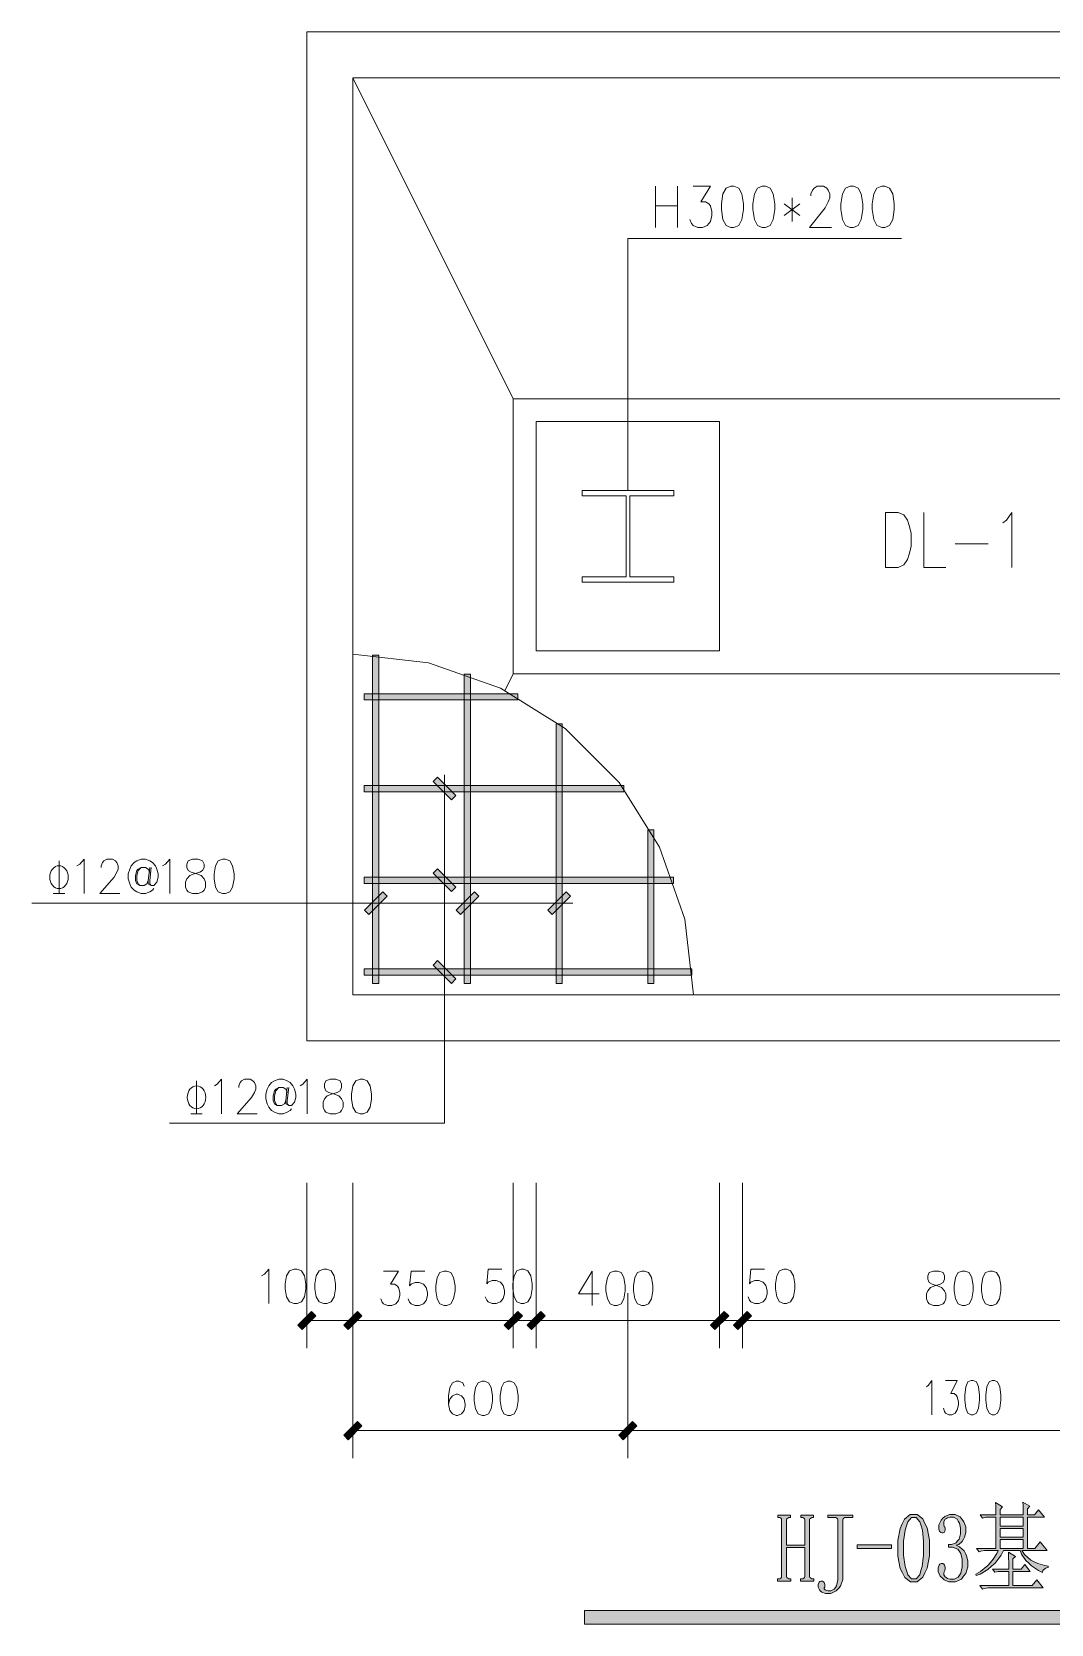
# Model space of a CAD drawing. Header units: millimetres. Extents: x 0 to 586, y 0 to 414.
# Drawn here: x 377.5 to 450.6, y 167.3 to 281.4 of the extents above; entities that cross this region are included whole.
import ezdxf

# ---------------------------------------------------------------- set-up
doc = ezdxf.new("R2010")
doc.units = ezdxf.units.MM

msp = doc.modelspace()

# ---------------------------------------------------------------- hatches: boundary and pattern name
h = msp.add_hatch(color=0)
h.dxf.hatch_style = 2
h.paths.add_polyline_path([(402.395972, 213.236528), (401.951472, 213.236528), (401.951472, 236.773861), (402.395972, 236.773861)])
h = msp.add_hatch(color=0)
h.dxf.hatch_style = 2
h.paths.add_polyline_path([(408.968222, 213.236528), (408.523722, 213.236528), (408.523722, 235.405083), (408.968222, 235.405083)])
h = msp.add_hatch(color=0)
h.dxf.hatch_style = 2
h.paths.add_polyline_path([(401.35175, 233.553), (401.35175, 233.9975), (412.351361, 233.9975), (412.351361, 233.553)])
h = msp.add_hatch(color=0)
h.dxf.hatch_style = 2
h.paths.add_polyline_path([(415.540472, 213.236528), (415.095972, 213.236528), (415.095972, 231.8385), (415.540472, 231.8385)])
h = msp.add_hatch(color=0)
h.dxf.hatch_style = 2
h.paths.add_polyline_path([(401.35175, 226.98075), (401.35175, 227.42525), (419.953722, 227.42525), (419.953722, 226.98075)])
h = msp.add_hatch(color=0)
h.dxf.hatch_style = 2
h.paths.add_polyline_path([(406.287111, 227.703944), (406.601083, 228.017917), (407.916944, 226.702056), (407.602972, 226.388083)])
h = msp.add_hatch(color=0)
h.dxf.hatch_style = 2
h.paths.add_polyline_path([(422.112722, 213.236528), (421.668222, 213.236528), (421.668222, 224.236139), (422.112722, 224.236139)])
h = msp.add_hatch(color=0)
h.dxf.hatch_style = 2
h.paths.add_polyline_path([(406.287111, 221.131694), (406.601083, 221.445667), (407.916944, 220.129806), (407.602972, 219.815833)])
h = msp.add_hatch(color=0)
h.dxf.hatch_style = 2
h.paths.add_polyline_path([(401.35175, 220.4085), (401.35175, 220.853), (423.520306, 220.853), (423.520306, 220.4085)])
h = msp.add_hatch(color=0)
h.dxf.hatch_style = 2
h.paths.add_polyline_path([(401.672778, 218.171889), (401.358806, 218.485861), (402.674667, 219.801722), (402.985111, 219.48775)])
h = msp.add_hatch(color=0)
h.dxf.hatch_style = 2
h.paths.add_polyline_path([(408.245028, 218.171889), (407.931056, 218.485861), (409.246917, 219.801722), (409.560889, 219.48775)])
h = msp.add_hatch(color=0)
h.dxf.hatch_style = 2
h.paths.add_polyline_path([(414.817278, 218.171889), (414.503306, 218.485861), (415.819167, 219.801722), (416.133139, 219.48775)])
h = msp.add_hatch(color=0)
h.dxf.hatch_style = 2
h.paths.add_polyline_path([(406.287111, 214.559444), (406.601083, 214.873417), (407.916944, 213.557556), (407.602972, 213.243583)])
h = msp.add_hatch(color=0)
h.dxf.hatch_style = 2
h.paths.add_polyline_path([(401.35175, 213.83625), (401.35175, 214.28075), (424.818528, 214.28075), (424.818528, 213.83625)])
h = msp.add_hatch(color=0)
h.dxf.hatch_style = 2
h.paths.add_polyline_path([(396.90675, 188.432722), (396.592778, 188.746694), (397.580556, 189.730944), (397.891, 189.416972)])
h = msp.add_hatch(color=0)
h.dxf.hatch_style = 2
h.paths.add_polyline_path([(400.194639, 188.432722), (399.880667, 188.746694), (400.864917, 189.730944), (401.178889, 189.416972)])
h = msp.add_hatch(color=0)
h.dxf.hatch_style = 2
h.paths.add_polyline_path([(400.194639, 188.432722), (399.880667, 188.746694), (400.864917, 189.730944), (401.178889, 189.416972)])
h = msp.add_hatch(color=0)
h.dxf.hatch_style = 2
h.paths.add_polyline_path([(411.695194, 188.432722), (411.381222, 188.746694), (412.369, 189.730944), (412.682972, 189.416972)])
h = msp.add_hatch(color=0)
h.dxf.hatch_style = 2
h.paths.add_polyline_path([(411.695194, 188.432722), (411.381222, 188.746694), (412.369, 189.730944), (412.682972, 189.416972)])
h = msp.add_hatch(color=0)
h.dxf.hatch_style = 2
h.paths.add_polyline_path([(413.339139, 188.432722), (413.025167, 188.746694), (414.009417, 189.730944), (414.323389, 189.416972)])
h = msp.add_hatch(color=0)
h.dxf.hatch_style = 2
h.paths.add_polyline_path([(413.339139, 188.432722), (413.025167, 188.746694), (414.009417, 189.730944), (414.323389, 189.416972)])
h = msp.add_hatch(color=0)
h.dxf.hatch_style = 2
h.paths.add_polyline_path([(426.483639, 188.432722), (426.169667, 188.746694), (427.157444, 189.730944), (427.471417, 189.416972)])
h = msp.add_hatch(color=0)
h.dxf.hatch_style = 2
h.paths.add_polyline_path([(426.483639, 188.432722), (426.169667, 188.746694), (427.157444, 189.730944), (427.471417, 189.416972)])
h = msp.add_hatch(color=0)
h.dxf.hatch_style = 2
h.paths.add_polyline_path([(428.127583, 188.432722), (427.813611, 188.746694), (428.801389, 189.730944), (429.111833, 189.416972)])
h = msp.add_hatch(color=0)
h.dxf.hatch_style = 2
h.paths.add_polyline_path([(428.127583, 188.432722), (427.813611, 188.746694), (428.801389, 189.730944), (429.111833, 189.416972)])
h = msp.add_hatch(color=0)
h.dxf.hatch_style = 2
h.paths.add_polyline_path([(400.194639, 180.544611), (399.880667, 180.858583), (400.864917, 181.842833), (401.178889, 181.528861)])
h = msp.add_hatch(color=0)
h.dxf.hatch_style = 2
h.paths.add_polyline_path([(419.911389, 180.544611), (419.597417, 180.858583), (420.585194, 181.842833), (420.899167, 181.528861)])
h = msp.add_hatch(color=0)
h.dxf.hatch_style = 2
h.paths.add_polyline_path([(419.911389, 180.544611), (419.597417, 180.858583), (420.585194, 181.842833), (420.899167, 181.528861)])
h = msp.add_hatch(color=0)
h.paths.add_polyline_path([(448.581639, 175.150639), (448.581639, 175.397583), (448.571056, 175.852667), (448.556944, 176.057278), (449.064944, 175.782111), (448.888556, 175.591611), (448.888556, 175.150639), (449.396556, 175.150639), (449.682306, 175.506944), (450.102111, 174.984833), (448.888556, 174.984833), (448.888556, 172.758806), (449.417722, 172.758806), (449.791667, 173.228), (450.299667, 172.593), (448.493444, 172.593), (448.680417, 172.317833), (449.121389, 171.919194), (449.375389, 171.795722), (449.625861, 171.67225), (450.123278, 171.520556), (450.366694, 171.492333), (450.366694, 171.382972), (450.190306, 171.340639), (449.989222, 171.160722), (449.968056, 171.023139), (449.682306, 171.160722), (449.184889, 171.499389), (448.97675, 171.696944), (448.768611, 171.898028), (448.458167, 172.346056), (448.359389, 172.593), (447.170528, 172.593), (447.004722, 172.261389), (446.574333, 171.704), (446.313278, 171.478222), (446.048694, 171.248917), (445.494833, 170.913778), (445.209083, 170.804417), (445.187917, 170.913778), (445.519528, 171.107806), (446.041639, 171.527611), (446.235667, 171.753389), (446.426167, 171.979167), (446.697806, 172.398972), (446.775417, 172.593), (445.9605, 172.593), (445.815861, 172.593), (445.551278, 172.550667), (445.431333, 172.511861), (445.233778, 172.758806), (446.620194, 172.758806), (446.620194, 174.984833), (445.914639, 174.984833), (445.671222, 174.928389), (445.494833, 175.150639), (446.620194, 175.150639), (446.620194, 175.369361), (446.609611, 175.810333), (446.599028, 176.032583), (447.1035, 175.729194), (446.927111, 175.535167), (446.927111, 175.150639)])
h.paths.add_polyline_path([(446.927111, 174.984833), (446.927111, 174.349833), (448.581639, 174.349833), (448.581639, 174.984833)])
h.paths.add_polyline_path([(446.927111, 174.184028), (446.927111, 173.552556), (448.581639, 173.552556), (448.581639, 174.184028)])
h.paths.add_polyline_path([(446.927111, 173.38675), (446.927111, 172.758806), (448.581639, 172.758806), (448.581639, 173.38675)])
h = msp.add_hatch(color=0)
h.dxf.hatch_style = 2
h.paths.add_polyline_path([(433.271083, 170.800889), (433.271083, 170.747972), (433.299306, 170.663306), (433.327528, 170.638611), (433.352222, 170.610389), (433.426306, 170.582167), (433.468639, 170.582167), (433.578, 170.582167), (433.578, 170.412833), (432.611389, 170.412833), (432.611389, 170.582167), (432.72075, 170.582167), (432.777194, 170.582167), (432.854806, 170.610389), (432.875972, 170.635083), (432.897139, 170.663306), (432.918306, 170.747972), (432.918306, 170.800889), (432.918306, 172.808194), (431.620083, 172.808194), (431.620083, 170.800889), (431.620083, 170.747972), (431.644778, 170.663306), (431.673, 170.635083), (431.701222, 170.610389), (431.771778, 170.582167), (431.817639, 170.582167), (431.927, 170.582167), (431.927, 170.412833), (430.960389, 170.412833), (430.960389, 170.582167), (431.06975, 170.582167), (431.126194, 170.582167), (431.200278, 170.610389), (431.224972, 170.638611), (431.246139, 170.663306), (431.267306, 170.747972), (431.267306, 170.800889), (431.267306, 174.737889), (431.267306, 174.794333), (431.246139, 174.875472), (431.224972, 174.903694), (431.200278, 174.931917), (431.126194, 174.960139), (431.06975, 174.960139), (430.985083, 174.960139), (430.985083, 175.125944), (431.902306, 175.125944), (431.902306, 174.960139), (431.814111, 174.960139), (431.771778, 174.960139), (431.701222, 174.931917), (431.673, 174.903694), (431.644778, 174.875472), (431.620083, 174.794333), (431.620083, 174.737889), (431.620083, 172.977528), (432.918306, 172.977528), (432.918306, 174.737889), (432.918306, 174.794333), (432.897139, 174.875472), (432.875972, 174.903694), (432.854806, 174.931917), (432.777194, 174.960139), (432.724278, 174.960139), (432.636083, 174.960139), (432.636083, 175.125944), (433.553306, 175.125944), (433.553306, 174.960139), (433.468639, 174.960139), (433.422778, 174.960139), (433.352222, 174.931917), (433.324, 174.903694), (433.299306, 174.875472), (433.271083, 174.794333), (433.271083, 174.737889)])
h = msp.add_hatch(color=0)
h.dxf.hatch_style = 2
h.paths.add_polyline_path([(435.299556, 174.737889), (435.299556, 174.794333), (435.274861, 174.875472), (435.253694, 174.903694), (435.232528, 174.931917), (435.154917, 174.960139), (435.098472, 174.960139), (434.569306, 174.960139), (434.569306, 175.125944), (436.375528, 175.125944), (436.375528, 174.960139), (435.846361, 174.960139), (435.804028, 174.960139), (435.729944, 174.931917), (435.70525, 174.903694), (435.677028, 174.875472), (435.648806, 174.794333), (435.648806, 174.737889), (435.648806, 170.825583), (435.648806, 170.522194), (435.493583, 170.049472), (435.341889, 169.876611), (435.186667, 169.70375), (434.802139, 169.530889), (434.569306, 169.530889), (434.4035, 169.530889), (434.1495, 169.615556), (434.061306, 169.696694), (433.973111, 169.781361), (433.884917, 169.971861), (433.884917, 170.08475), (433.884917, 170.165889), (433.923722, 170.289361), (433.962528, 170.331694), (434.001333, 170.374028), (434.086, 170.412833), (434.128333, 170.412833), (434.184778, 170.412833), (434.272972, 170.366972), (434.304722, 170.317583), (434.336472, 170.268194), (434.37175, 170.151778), (434.37175, 170.081222), (434.37175, 170.056528), (434.364694, 170.007139), (434.361167, 169.985972), (434.354111, 169.964806), (434.325889, 169.918944), (434.304722, 169.890722), (434.325889, 169.848389), (434.392917, 169.784889), (434.438778, 169.763722), (434.481111, 169.746083), (434.590472, 169.724917), (434.6575, 169.724917), (434.802139, 169.724917), (435.031444, 169.841333), (435.123167, 169.95775), (435.211361, 170.074167), (435.299556, 170.508083), (435.299556, 170.825583)])
h = msp.add_hatch(color=0)
h.paths.add_polyline_path([(440.735861, 170.359917), (440.495972, 170.359917), (440.08675, 170.677417), (439.924472, 170.994917), (439.758667, 171.308889), (439.592861, 172.204944), (439.592861, 172.7835), (439.592861, 173.32325), (439.751611, 174.187556), (439.910361, 174.519167), (440.072639, 174.850778), (440.485389, 175.182389), (440.735861, 175.182389), (440.979278, 175.182389), (441.381444, 174.864889), (441.540194, 174.547389), (441.698944, 174.229889), (441.861222, 173.347944), (441.861222, 172.7835), (441.861222, 172.219056), (441.698944, 171.330056), (441.540194, 171.009028), (441.381444, 170.684472), (440.979278, 170.359917)])
h.paths.add_polyline_path([(440.735861, 174.960139), (440.584167, 174.960139), (440.323111, 174.663806), (440.220806, 174.367472), (440.114972, 174.071139), (440.009139, 173.280917), (440.009139, 172.7835), (440.009139, 172.261389), (440.114972, 171.45), (440.220806, 171.160722), (440.323111, 170.871444), (440.584167, 170.582167), (440.735861, 170.582167), (440.901667, 170.582167), (441.162722, 170.871444), (441.254444, 171.160722), (441.349694, 171.45), (441.441417, 172.261389), (441.441417, 172.7835), (441.441417, 173.280917), (441.353222, 174.071139), (441.265028, 174.367472), (441.176833, 174.663806), (440.91225, 174.960139)])
h = msp.add_hatch(color=0)
h.dxf.hatch_style = 2
h.paths.add_polyline_path([(444.616417, 171.682833), (444.616417, 171.421778), (444.461194, 170.959639), (444.3095, 170.758556), (444.154278, 170.561), (443.723889, 170.359917), (443.448722, 170.359917), (443.251167, 170.359917), (442.908972, 170.4975), (442.764333, 170.635083), (442.623222, 170.772667), (442.478583, 171.090167), (442.478583, 171.266556), (442.478583, 171.351222), (442.524444, 171.495861), (442.566778, 171.555833), (442.612639, 171.619333), (442.697306, 171.682833), (442.743167, 171.682833), (442.810194, 171.682833), (442.901917, 171.619333), (442.930139, 171.555833), (442.958361, 171.495861), (442.983056, 171.393556), (442.983056, 171.351222), (442.983056, 171.280667), (442.961889, 171.171306), (442.940722, 171.128972), (442.919556, 171.076056), (442.894861, 170.977278), (442.894861, 170.938472), (442.894861, 170.853806), (442.979528, 170.716222), (443.060667, 170.663306), (443.145333, 170.606861), (443.32525, 170.553944), (443.424028, 170.553944), (443.625111, 170.553944), (443.921444, 170.698583), (444.020222, 170.843222), (444.119, 170.987861), (444.217778, 171.432361), (444.217778, 171.73575), (444.217778, 171.986222), (444.115472, 172.384861), (444.009639, 172.536556), (443.903806, 172.68825), (443.51575, 172.839944), (443.23, 172.839944), (443.23, 173.030444), (443.448722, 173.030444), (443.773278, 173.160972), (443.879111, 173.295028), (443.984944, 173.425556), (444.08725, 173.788917), (444.08725, 174.025278), (444.08725, 174.215778), (444.006111, 174.554444), (443.924972, 174.699083), (443.840306, 174.843722), (443.582778, 174.988361), (443.406389, 174.988361), (443.328778, 174.988361), (443.162972, 174.938972), (443.074778, 174.893111), (442.986583, 174.843722), (442.898389, 174.684972), (442.898389, 174.575611), (442.898389, 174.46625), (442.923083, 174.328667), (442.94425, 174.300444), (442.965417, 174.272222), (442.986583, 174.205194), (442.986583, 174.162861), (442.986583, 174.092306), (442.965417, 173.982944), (442.94425, 173.944139), (442.923083, 173.901806), (442.845472, 173.859472), (442.789028, 173.859472), (442.746694, 173.859472), (442.662028, 173.901806), (442.623222, 173.944139), (442.584417, 173.982944), (442.545611, 174.134639), (442.545611, 174.244), (442.545611, 174.452139), (442.69025, 174.787278), (442.831361, 174.921333), (442.976, 175.051861), (443.307611, 175.182389), (443.494583, 175.182389), (443.713306, 175.182389), (444.066083, 175.009528), (444.200139, 174.836667), (444.330667, 174.663806), (444.464722, 174.300444), (444.464722, 174.106417), (444.464722, 173.898278), (444.380056, 173.549028), (444.298917, 173.404389), (444.21425, 173.25975), (443.956722, 173.044556), (443.780333, 172.977528), (444.020222, 172.868167), (444.351833, 172.578889), (444.440028, 172.398972), (444.528222, 172.219056), (444.616417, 171.86275)])
h = msp.add_hatch(color=0)
h.dxf.hatch_style = 2
h.paths.add_polyline_path([(436.685972, 172.755278), (436.685972, 173.002222), (439.130722, 173.002222), (439.130722, 172.755278)])
h = msp.add_hatch(color=0)
h.dxf.hatch_style = 2
h.paths.add_polyline_path([(447.544472, 171.270083), (447.544472, 171.612278), (447.533889, 172.219056), (447.523306, 172.480111), (448.031306, 172.176722), (447.830222, 172.014444), (447.830222, 171.270083), (448.426417, 171.270083), (448.691, 171.601694), (449.086111, 171.104278), (447.830222, 171.104278), (447.830222, 170.08475), (449.220167, 170.08475), (449.54825, 170.501028), (450.013917, 169.922472), (446.200389, 169.922472), (446.059278, 169.922472), (445.794694, 169.880139), (445.671222, 169.837806), (445.473667, 170.08475), (447.544472, 170.08475), (447.544472, 171.104278), (446.796583, 171.104278), (446.553167, 171.047833), (446.376778, 171.270083)])
h = msp.add_hatch(color=0)
h.dxf.hatch_style = 2
h.paths.add_polyline_path([(417.135028, 167.326028), (417.135028, 168.313806), (476.429917, 168.313806), (476.429917, 167.326028)])

# ---------------------------------------------------------------- linework, layer by layer
at = {"color": 0, "lineweight": 0}
for points in [[(397.241889, 209.126667), (492.548333, 209.126667), (492.548333, 281.428472), (397.241889, 281.428472)], [(400.529778, 212.414556), (489.260444, 212.414556), (489.260444, 278.140583), (400.529778, 278.140583)], [(427.623111, 270.375944), (427.284444, 270.234833), (427.058667, 269.8115), (426.945778, 269.105944), (426.945778, 268.686139), (427.058667, 267.980583), (427.284444, 267.55725), (427.623111, 267.416139), (427.848889, 267.416139), (428.187556, 267.55725), (428.413333, 267.980583), (428.526222, 268.686139), (428.526222, 269.105944), (428.413333, 269.8115), (428.187556, 270.234833), (427.848889, 270.375944)], [(429.877361, 270.375944), (429.538694, 270.234833), (429.312917, 269.8115), (429.200028, 269.105944), (429.200028, 268.686139), (429.312917, 267.980583), (429.538694, 267.55725), (429.877361, 267.416139), (430.103139, 267.416139), (430.441806, 267.55725), (430.664056, 267.980583), (430.776944, 268.686139), (430.776944, 269.105944), (430.664056, 269.8115), (430.441806, 270.234833), (430.103139, 270.375944)], [(436.185028, 270.375944), (435.849889, 270.234833), (435.624111, 269.8115), (435.511222, 269.105944), (435.511222, 268.686139), (435.624111, 267.980583), (435.849889, 267.55725), (436.185028, 267.416139), (436.410806, 267.416139), (436.749472, 267.55725), (436.97525, 267.980583), (437.088139, 268.686139), (437.088139, 269.105944), (436.97525, 269.8115), (436.749472, 270.234833), (436.410806, 270.375944)], [(438.439278, 270.375944), (438.100611, 270.234833), (437.878361, 269.8115), (437.765472, 269.105944), (437.765472, 268.686139), (437.878361, 267.980583), (438.100611, 267.55725), (438.439278, 267.416139), (438.665056, 267.416139), (439.003722, 267.55725), (439.2295, 267.980583), (439.342389, 268.686139), (439.342389, 269.105944), (439.2295, 269.8115), (439.003722, 270.234833), (438.665056, 270.375944)], [(412.030333, 235.419194), (477.759889, 235.419194), (477.759889, 255.135944), (412.030333, 255.135944)], [(413.674278, 237.063139), (426.818778, 237.063139), (426.818778, 253.495528), (413.674278, 253.495528)], [(423.534417, 241.991444), (423.534417, 242.386556), (420.380583, 242.386556), (420.380583, 248.168583), (423.534417, 248.168583), (423.534417, 248.563694), (416.962167, 248.563694), (416.962167, 248.168583), (420.116, 248.168583), (420.116, 242.386556), (416.962167, 242.386556), (416.962167, 241.991444)], [(438.703861, 243.053306), (438.703861, 246.997361), (439.624611, 246.997361), (440.016194, 246.810389), (440.280778, 246.436444), (440.411306, 246.058972), (440.541833, 245.494528), (440.541833, 244.556139), (440.411306, 243.995222), (440.280778, 243.61775), (440.016194, 243.243806), (439.624611, 243.053306)], [(402.395972, 213.236528), (401.951472, 213.236528), (401.951472, 236.773861), (402.395972, 236.773861)], [(408.968222, 213.236528), (408.523722, 213.236528), (408.523722, 235.405083), (408.968222, 235.405083)], [(401.35175, 233.553), (401.35175, 233.9975), (412.351361, 233.9975), (412.351361, 233.553)], [(415.540472, 213.236528), (415.095972, 213.236528), (415.095972, 231.8385), (415.540472, 231.8385)], [(401.35175, 226.98075), (401.35175, 227.42525), (419.953722, 227.42525), (419.953722, 226.98075)], [(406.287111, 227.703944), (406.601083, 228.017917), (407.916944, 226.702056), (407.602972, 226.388083)], [(422.112722, 213.236528), (421.668222, 213.236528), (421.668222, 224.236139), (422.112722, 224.236139)], [(389.046861, 222.140639), (388.739944, 222.024222), (388.637639, 221.791389), (388.637639, 221.555028), (388.739944, 221.322194), (388.944556, 221.20225), (389.353778, 221.085833), (389.660694, 220.969417), (389.865306, 220.733056), (389.967611, 220.500222), (389.967611, 220.147444), (389.865306, 219.911083), (389.763, 219.794667), (389.456083, 219.67825), (389.046861, 219.67825), (388.739944, 219.794667), (388.637639, 219.911083), (388.535333, 220.147444), (388.535333, 220.500222), (388.637639, 220.733056), (388.84225, 220.969417), (389.149167, 221.085833), (389.558389, 221.20225), (389.763, 221.322194), (389.865306, 221.555028), (389.865306, 221.791389), (389.763, 222.024222), (389.456083, 222.140639)], [(391.198806, 222.140639), (390.891889, 222.024222), (390.687278, 221.671444), (390.584972, 221.085833), (390.584972, 220.733056), (390.687278, 220.147444), (390.891889, 219.794667), (391.198806, 219.67825), (391.403417, 219.67825), (391.710333, 219.794667), (391.914944, 220.147444), (392.01725, 220.733056), (392.01725, 221.085833), (391.914944, 221.671444), (391.710333, 222.024222), (391.403417, 222.140639)], [(406.287111, 221.131694), (406.601083, 221.445667), (407.916944, 220.129806), (407.602972, 219.815833)], [(401.35175, 220.4085), (401.35175, 220.853), (423.520306, 220.853), (423.520306, 220.4085)], [(401.672778, 218.171889), (401.358806, 218.485861), (402.674667, 219.801722), (402.985111, 219.48775)], [(408.245028, 218.171889), (407.931056, 218.485861), (409.246917, 219.801722), (409.560889, 219.48775)], [(414.817278, 218.171889), (414.503306, 218.485861), (415.819167, 219.801722), (416.133139, 219.48775)], [(406.287111, 214.559444), (406.601083, 214.873417), (407.916944, 213.557556), (407.602972, 213.243583)], [(401.35175, 213.83625), (401.35175, 214.28075), (424.818528, 214.28075), (424.818528, 213.83625)], [(398.907, 206.367944), (398.600083, 206.251528), (398.497778, 206.015167), (398.497778, 205.782333), (398.600083, 205.545972), (398.804694, 205.429556), (399.213917, 205.309611), (399.520833, 205.193194), (399.725444, 204.960361), (399.82775, 204.724), (399.82775, 204.371222), (399.725444, 204.138389), (399.623139, 204.018444), (399.316222, 203.902028), (398.907, 203.902028), (398.600083, 204.018444), (398.497778, 204.138389), (398.395472, 204.371222), (398.395472, 204.724), (398.497778, 204.960361), (398.702389, 205.193194), (399.009306, 205.309611), (399.418528, 205.429556), (399.623139, 205.545972), (399.725444, 205.782333), (399.725444, 206.015167), (399.623139, 206.251528), (399.316222, 206.367944)], [(401.058944, 206.367944), (400.7485, 206.251528), (400.543889, 205.89875), (400.441583, 205.309611), (400.441583, 204.960361), (400.543889, 204.371222), (400.7485, 204.018444), (401.058944, 203.902028), (401.263556, 203.902028), (401.570472, 204.018444), (401.775083, 204.371222), (401.877389, 204.960361), (401.877389, 205.309611), (401.775083, 205.89875), (401.570472, 206.251528), (401.263556, 206.367944)], [(396.317611, 192.764833), (396.000111, 192.648417), (395.784917, 192.295639), (395.679083, 191.710028), (395.679083, 191.35725), (395.784917, 190.771639), (396.000111, 190.418861), (396.317611, 190.302444), (396.532806, 190.302444), (396.850306, 190.418861), (397.0655, 190.771639), (397.171333, 191.35725), (397.171333, 191.710028), (397.0655, 192.295639), (396.850306, 192.648417), (396.532806, 192.764833)], [(398.448389, 192.764833), (398.127361, 192.648417), (397.915694, 192.295639), (397.809861, 191.710028), (397.809861, 191.35725), (397.915694, 190.771639), (398.127361, 190.418861), (398.448389, 190.302444), (398.660056, 190.302444), (398.981083, 190.418861), (399.19275, 190.771639), (399.298583, 191.35725), (399.298583, 191.710028), (399.19275, 192.295639), (398.981083, 192.648417), (398.660056, 192.764833)], [(407.070278, 192.630778), (406.773944, 192.514361), (406.576389, 192.161583), (406.477611, 191.572444), (406.477611, 191.223194), (406.576389, 190.634056), (406.773944, 190.281278), (407.070278, 190.164861), (407.264306, 190.164861), (407.560639, 190.281278), (407.758194, 190.634056), (407.856972, 191.223194), (407.856972, 191.572444), (407.758194, 192.161583), (407.560639, 192.514361), (407.264306, 192.630778)], [(412.59125, 192.764833), (412.294917, 192.648417), (412.097361, 192.295639), (411.998583, 191.710028), (411.998583, 191.35725), (412.097361, 190.771639), (412.294917, 190.418861), (412.59125, 190.302444), (412.788806, 190.302444), (413.081611, 190.418861), (413.279167, 190.771639), (413.377944, 191.35725), (413.377944, 191.710028), (413.279167, 192.295639), (413.081611, 192.648417), (412.788806, 192.764833)], [(419.269333, 192.630778), (418.973, 192.514361), (418.775444, 192.161583), (418.676667, 191.572444), (418.676667, 191.223194), (418.775444, 190.634056), (418.973, 190.281278), (419.269333, 190.164861), (419.466889, 190.164861), (419.763222, 190.281278), (419.960778, 190.634056), (420.059556, 191.223194), (420.059556, 191.572444), (419.960778, 192.161583), (419.763222, 192.514361), (419.466889, 192.630778)], [(421.241361, 192.630778), (420.945028, 192.514361), (420.747472, 192.161583), (420.648694, 191.572444), (420.648694, 191.223194), (420.747472, 190.634056), (420.945028, 190.281278), (421.241361, 190.164861), (421.438917, 190.164861), (421.73525, 190.281278), (421.932806, 190.634056), (422.031583, 191.223194), (422.031583, 191.572444), (421.932806, 192.161583), (421.73525, 192.514361), (421.438917, 192.630778)], [(431.419, 192.764833), (431.122667, 192.648417), (430.925111, 192.295639), (430.826333, 191.710028), (430.826333, 191.35725), (430.925111, 190.771639), (431.122667, 190.418861), (431.419, 190.302444), (431.616556, 190.302444), (431.912889, 190.418861), (432.110444, 190.771639), (432.209222, 191.35725), (432.209222, 191.710028), (432.110444, 192.295639), (431.912889, 192.648417), (431.616556, 192.764833)], [(442.143444, 192.630778), (441.847111, 192.514361), (441.748333, 192.278), (441.748333, 192.045167), (441.847111, 191.808806), (442.044667, 191.692389), (442.439778, 191.572444), (442.736111, 191.456028), (442.930139, 191.223194), (443.028917, 190.986833), (443.028917, 190.634056), (442.930139, 190.401222), (442.834889, 190.281278), (442.538556, 190.164861), (442.143444, 190.164861), (441.847111, 190.281278), (441.748333, 190.401222), (441.649556, 190.634056), (441.649556, 190.986833), (441.748333, 191.223194), (441.945889, 191.456028), (442.242222, 191.572444), (442.637333, 191.692389), (442.834889, 191.808806), (442.930139, 192.045167), (442.930139, 192.278), (442.834889, 192.514361), (442.538556, 192.630778)], [(444.21425, 192.630778), (443.917917, 192.514361), (443.720361, 192.161583), (443.621583, 191.572444), (443.621583, 191.223194), (443.720361, 190.634056), (443.917917, 190.281278), (444.21425, 190.164861), (444.411806, 190.164861), (444.708139, 190.281278), (444.902167, 190.634056), (445.000944, 191.223194), (445.000944, 191.572444), (444.902167, 192.161583), (444.708139, 192.514361), (444.411806, 192.630778)], [(446.186278, 192.630778), (445.889944, 192.514361), (445.692389, 192.161583), (445.593611, 191.572444), (445.593611, 191.223194), (445.692389, 190.634056), (445.889944, 190.281278), (446.186278, 190.164861), (446.383833, 190.164861), (446.676639, 190.281278), (446.874194, 190.634056), (446.972972, 191.223194), (446.972972, 191.572444), (446.874194, 192.161583), (446.676639, 192.514361), (446.383833, 192.630778)], [(396.90675, 188.432722), (396.592778, 188.746694), (397.580556, 189.730944), (397.891, 189.416972)], [(400.194639, 188.432722), (399.880667, 188.746694), (400.864917, 189.730944), (401.178889, 189.416972)], [(400.194639, 188.432722), (399.880667, 188.746694), (400.864917, 189.730944), (401.178889, 189.416972)], [(411.695194, 188.432722), (411.381222, 188.746694), (412.369, 189.730944), (412.682972, 189.416972)], [(411.695194, 188.432722), (411.381222, 188.746694), (412.369, 189.730944), (412.682972, 189.416972)], [(413.339139, 188.432722), (413.025167, 188.746694), (414.009417, 189.730944), (414.323389, 189.416972)], [(413.339139, 188.432722), (413.025167, 188.746694), (414.009417, 189.730944), (414.323389, 189.416972)], [(426.483639, 188.432722), (426.169667, 188.746694), (427.157444, 189.730944), (427.471417, 189.416972)], [(426.483639, 188.432722), (426.169667, 188.746694), (427.157444, 189.730944), (427.471417, 189.416972)], [(428.127583, 188.432722), (427.813611, 188.746694), (428.801389, 189.730944), (429.111833, 189.416972)], [(428.127583, 188.432722), (427.813611, 188.746694), (428.801389, 189.730944), (429.111833, 189.416972)], [(409.793722, 184.742667), (409.518556, 184.62625), (409.335111, 184.273472), (409.239861, 183.687861), (409.239861, 183.335083), (409.335111, 182.749472), (409.518556, 182.396694), (409.793722, 182.27675), (409.980694, 182.27675), (410.255861, 182.396694), (410.442833, 182.749472), (410.534556, 183.335083), (410.534556, 183.687861), (410.442833, 184.273472), (410.255861, 184.62625), (409.980694, 184.742667)], [(411.642278, 184.742667), (411.367111, 184.62625), (411.180139, 184.273472), (411.088417, 183.687861), (411.088417, 183.335083), (411.180139, 182.749472), (411.367111, 182.396694), (411.642278, 182.27675), (411.825722, 182.27675), (412.104417, 182.396694), (412.287861, 182.749472), (412.379583, 183.335083), (412.379583, 183.687861), (412.287861, 184.273472), (412.104417, 184.62625), (411.825722, 184.742667)], [(444.845722, 184.795583), (444.616417, 184.679167), (444.464722, 184.326389), (444.387111, 183.740778), (444.387111, 183.388), (444.464722, 182.798861), (444.616417, 182.449611), (444.845722, 182.329667), (444.997417, 182.329667), (445.223194, 182.449611), (445.378417, 182.798861), (445.4525, 183.388), (445.4525, 183.740778), (445.378417, 184.326389), (445.223194, 184.679167), (444.997417, 184.795583)], [(446.366194, 184.795583), (446.136889, 184.679167), (445.985194, 184.326389), (445.907583, 183.740778), (445.907583, 183.388), (445.985194, 182.798861), (446.136889, 182.449611), (446.366194, 182.329667), (446.517889, 182.329667), (446.747194, 182.449611), (446.898889, 182.798861), (446.972972, 183.388), (446.972972, 183.740778), (446.898889, 184.326389), (446.747194, 184.679167), (446.517889, 184.795583)], [(400.194639, 180.544611), (399.880667, 180.858583), (400.864917, 181.842833), (401.178889, 181.528861)], [(419.911389, 180.544611), (419.597417, 180.858583), (420.585194, 181.842833), (420.899167, 181.528861)], [(419.911389, 180.544611), (419.597417, 180.858583), (420.585194, 181.842833), (420.899167, 181.528861)], [(448.581639, 175.150639), (448.581639, 175.397583), (448.571056, 175.852667), (448.556944, 176.057278), (449.064944, 175.782111), (448.888556, 175.591611), (448.888556, 175.150639), (449.396556, 175.150639), (449.682306, 175.506944), (450.102111, 174.984833), (448.888556, 174.984833), (448.888556, 172.758806), (449.417722, 172.758806), (449.791667, 173.228), (450.299667, 172.593), (448.493444, 172.593), (448.680417, 172.317833), (449.121389, 171.919194), (449.375389, 171.795722), (449.625861, 171.67225), (450.123278, 171.520556), (450.366694, 171.492333), (450.366694, 171.382972), (450.190306, 171.340639), (449.989222, 171.160722), (449.968056, 171.023139), (449.682306, 171.160722), (449.184889, 171.499389), (448.97675, 171.696944), (448.768611, 171.898028), (448.458167, 172.346056), (448.359389, 172.593), (447.170528, 172.593), (447.004722, 172.261389), (446.574333, 171.704), (446.313278, 171.478222), (446.048694, 171.248917), (445.494833, 170.913778), (445.209083, 170.804417), (445.187917, 170.913778), (445.519528, 171.107806), (446.041639, 171.527611), (446.235667, 171.753389), (446.426167, 171.979167), (446.697806, 172.398972), (446.775417, 172.593), (445.9605, 172.593), (445.815861, 172.593), (445.551278, 172.550667), (445.431333, 172.511861), (445.233778, 172.758806), (446.620194, 172.758806), (446.620194, 174.984833), (445.914639, 174.984833), (445.671222, 174.928389), (445.494833, 175.150639), (446.620194, 175.150639), (446.620194, 175.369361), (446.609611, 175.810333), (446.599028, 176.032583), (447.1035, 175.729194), (446.927111, 175.535167), (446.927111, 175.150639)], [(433.271083, 170.800889), (433.271083, 170.747972), (433.299306, 170.663306), (433.327528, 170.638611), (433.352222, 170.610389), (433.426306, 170.582167), (433.468639, 170.582167), (433.578, 170.582167), (433.578, 170.412833), (432.611389, 170.412833), (432.611389, 170.582167), (432.72075, 170.582167), (432.777194, 170.582167), (432.854806, 170.610389), (432.875972, 170.635083), (432.897139, 170.663306), (432.918306, 170.747972), (432.918306, 170.800889), (432.918306, 172.808194), (431.620083, 172.808194), (431.620083, 170.800889), (431.620083, 170.747972), (431.644778, 170.663306), (431.673, 170.635083), (431.701222, 170.610389), (431.771778, 170.582167), (431.817639, 170.582167), (431.927, 170.582167), (431.927, 170.412833), (430.960389, 170.412833), (430.960389, 170.582167), (431.06975, 170.582167), (431.126194, 170.582167), (431.200278, 170.610389), (431.224972, 170.638611), (431.246139, 170.663306), (431.267306, 170.747972), (431.267306, 170.800889), (431.267306, 174.737889), (431.267306, 174.794333), (431.246139, 174.875472), (431.224972, 174.903694), (431.200278, 174.931917), (431.126194, 174.960139), (431.06975, 174.960139), (430.985083, 174.960139), (430.985083, 175.125944), (431.902306, 175.125944), (431.902306, 174.960139), (431.814111, 174.960139), (431.771778, 174.960139), (431.701222, 174.931917), (431.673, 174.903694), (431.644778, 174.875472), (431.620083, 174.794333), (431.620083, 174.737889), (431.620083, 172.977528), (432.918306, 172.977528), (432.918306, 174.737889), (432.918306, 174.794333), (432.897139, 174.875472), (432.875972, 174.903694), (432.854806, 174.931917), (432.777194, 174.960139), (432.724278, 174.960139), (432.636083, 174.960139), (432.636083, 175.125944), (433.553306, 175.125944), (433.553306, 174.960139), (433.468639, 174.960139), (433.422778, 174.960139), (433.352222, 174.931917), (433.324, 174.903694), (433.299306, 174.875472), (433.271083, 174.794333), (433.271083, 174.737889)], [(435.299556, 174.737889), (435.299556, 174.794333), (435.274861, 174.875472), (435.253694, 174.903694), (435.232528, 174.931917), (435.154917, 174.960139), (435.098472, 174.960139), (434.569306, 174.960139), (434.569306, 175.125944), (436.375528, 175.125944), (436.375528, 174.960139), (435.846361, 174.960139), (435.804028, 174.960139), (435.729944, 174.931917), (435.70525, 174.903694), (435.677028, 174.875472), (435.648806, 174.794333), (435.648806, 174.737889), (435.648806, 170.825583), (435.648806, 170.522194), (435.493583, 170.049472), (435.341889, 169.876611), (435.186667, 169.70375), (434.802139, 169.530889), (434.569306, 169.530889), (434.4035, 169.530889), (434.1495, 169.615556), (434.061306, 169.696694), (433.973111, 169.781361), (433.884917, 169.971861), (433.884917, 170.08475), (433.884917, 170.165889), (433.923722, 170.289361), (433.962528, 170.331694), (434.001333, 170.374028), (434.086, 170.412833), (434.128333, 170.412833), (434.184778, 170.412833), (434.272972, 170.366972), (434.304722, 170.317583), (434.336472, 170.268194), (434.37175, 170.151778), (434.37175, 170.081222), (434.37175, 170.056528), (434.364694, 170.007139), (434.361167, 169.985972), (434.354111, 169.964806), (434.325889, 169.918944), (434.304722, 169.890722), (434.325889, 169.848389), (434.392917, 169.784889), (434.438778, 169.763722), (434.481111, 169.746083), (434.590472, 169.724917), (434.6575, 169.724917), (434.802139, 169.724917), (435.031444, 169.841333), (435.123167, 169.95775), (435.211361, 170.074167), (435.299556, 170.508083), (435.299556, 170.825583)], [(440.735861, 170.359917), (440.495972, 170.359917), (440.08675, 170.677417), (439.924472, 170.994917), (439.758667, 171.308889), (439.592861, 172.204944), (439.592861, 172.7835), (439.592861, 173.32325), (439.751611, 174.187556), (439.910361, 174.519167), (440.072639, 174.850778), (440.485389, 175.182389), (440.735861, 175.182389), (440.979278, 175.182389), (441.381444, 174.864889), (441.540194, 174.547389), (441.698944, 174.229889), (441.861222, 173.347944), (441.861222, 172.7835), (441.861222, 172.219056), (441.698944, 171.330056), (441.540194, 171.009028), (441.381444, 170.684472), (440.979278, 170.359917)], [(440.735861, 174.960139), (440.584167, 174.960139), (440.323111, 174.663806), (440.220806, 174.367472), (440.114972, 174.071139), (440.009139, 173.280917), (440.009139, 172.7835), (440.009139, 172.261389), (440.114972, 171.45), (440.220806, 171.160722), (440.323111, 170.871444), (440.584167, 170.582167), (440.735861, 170.582167), (440.901667, 170.582167), (441.162722, 170.871444), (441.254444, 171.160722), (441.349694, 171.45), (441.441417, 172.261389), (441.441417, 172.7835), (441.441417, 173.280917), (441.353222, 174.071139), (441.265028, 174.367472), (441.176833, 174.663806), (440.91225, 174.960139)], [(444.616417, 171.682833), (444.616417, 171.421778), (444.461194, 170.959639), (444.3095, 170.758556), (444.154278, 170.561), (443.723889, 170.359917), (443.448722, 170.359917), (443.251167, 170.359917), (442.908972, 170.4975), (442.764333, 170.635083), (442.623222, 170.772667), (442.478583, 171.090167), (442.478583, 171.266556), (442.478583, 171.351222), (442.524444, 171.495861), (442.566778, 171.555833), (442.612639, 171.619333), (442.697306, 171.682833), (442.743167, 171.682833), (442.810194, 171.682833), (442.901917, 171.619333), (442.930139, 171.555833), (442.958361, 171.495861), (442.983056, 171.393556), (442.983056, 171.351222), (442.983056, 171.280667), (442.961889, 171.171306), (442.940722, 171.128972), (442.919556, 171.076056), (442.894861, 170.977278), (442.894861, 170.938472), (442.894861, 170.853806), (442.979528, 170.716222), (443.060667, 170.663306), (443.145333, 170.606861), (443.32525, 170.553944), (443.424028, 170.553944), (443.625111, 170.553944), (443.921444, 170.698583), (444.020222, 170.843222), (444.119, 170.987861), (444.217778, 171.432361), (444.217778, 171.73575), (444.217778, 171.986222), (444.115472, 172.384861), (444.009639, 172.536556), (443.903806, 172.68825), (443.51575, 172.839944), (443.23, 172.839944), (443.23, 173.030444), (443.448722, 173.030444), (443.773278, 173.160972), (443.879111, 173.295028), (443.984944, 173.425556), (444.08725, 173.788917), (444.08725, 174.025278), (444.08725, 174.215778), (444.006111, 174.554444), (443.924972, 174.699083), (443.840306, 174.843722), (443.582778, 174.988361), (443.406389, 174.988361), (443.328778, 174.988361), (443.162972, 174.938972), (443.074778, 174.893111), (442.986583, 174.843722), (442.898389, 174.684972), (442.898389, 174.575611), (442.898389, 174.46625), (442.923083, 174.328667), (442.94425, 174.300444), (442.965417, 174.272222), (442.986583, 174.205194), (442.986583, 174.162861), (442.986583, 174.092306), (442.965417, 173.982944), (442.94425, 173.944139), (442.923083, 173.901806), (442.845472, 173.859472), (442.789028, 173.859472), (442.746694, 173.859472), (442.662028, 173.901806), (442.623222, 173.944139), (442.584417, 173.982944), (442.545611, 174.134639), (442.545611, 174.244), (442.545611, 174.452139), (442.69025, 174.787278), (442.831361, 174.921333), (442.976, 175.051861), (443.307611, 175.182389), (443.494583, 175.182389), (443.713306, 175.182389), (444.066083, 175.009528), (444.200139, 174.836667), (444.330667, 174.663806), (444.464722, 174.300444), (444.464722, 174.106417), (444.464722, 173.898278), (444.380056, 173.549028), (444.298917, 173.404389), (444.21425, 173.25975), (443.956722, 173.044556), (443.780333, 172.977528), (444.020222, 172.868167), (444.351833, 172.578889), (444.440028, 172.398972), (444.528222, 172.219056), (444.616417, 171.86275)], [(446.927111, 174.984833), (446.927111, 174.349833), (448.581639, 174.349833), (448.581639, 174.984833)], [(446.927111, 174.184028), (446.927111, 173.552556), (448.581639, 173.552556), (448.581639, 174.184028)], [(436.685972, 172.755278), (436.685972, 173.002222), (439.130722, 173.002222), (439.130722, 172.755278)], [(447.544472, 171.270083), (447.544472, 171.612278), (447.533889, 172.219056), (447.523306, 172.480111), (448.031306, 172.176722), (447.830222, 172.014444), (447.830222, 171.270083), (448.426417, 171.270083), (448.691, 171.601694), (449.086111, 171.104278), (447.830222, 171.104278), (447.830222, 170.08475), (449.220167, 170.08475), (449.54825, 170.501028), (450.013917, 169.922472), (446.200389, 169.922472), (446.059278, 169.922472), (445.794694, 169.880139), (445.671222, 169.837806), (445.473667, 170.08475), (447.544472, 170.08475), (447.544472, 171.104278), (446.796583, 171.104278), (446.553167, 171.047833), (446.376778, 171.270083)], [(446.927111, 173.38675), (446.927111, 172.758806), (448.581639, 172.758806), (448.581639, 173.38675)], [(417.135028, 167.326028), (417.135028, 168.313806), (476.429917, 168.313806), (476.429917, 167.326028)]]:
    msp.add_lwpolyline(points, close=True, dxfattribs=at)
for points in [[(400.529778, 278.140583), (412.030333, 255.135944)], [(422.215028, 267.416139), (422.215028, 270.375944)], [(423.791944, 270.375944), (423.791944, 267.416139)], [(424.920833, 270.375944), (426.159083, 270.375944), (425.48175, 269.247056), (425.820417, 269.247056), (426.046194, 269.105944), (426.159083, 268.964833), (426.271972, 268.545028), (426.271972, 268.262806), (426.159083, 267.839472), (425.933306, 267.55725), (425.594639, 267.416139), (425.255972, 267.416139), (424.920833, 267.55725), (424.807944, 267.698361), (424.695056, 267.980583)], [(432.018722, 269.529278), (432.018722, 267.839472)], [(433.369861, 269.670389), (433.369861, 269.8115), (433.48275, 270.093722), (433.595639, 270.234833), (433.821417, 270.375944), (434.272972, 270.375944), (434.495222, 270.234833), (434.608111, 270.093722), (434.721, 269.8115), (434.721, 269.529278), (434.608111, 269.247056), (434.382333, 268.823722), (433.256972, 267.416139), (434.833889, 267.416139)], [(422.215028, 268.964833), (423.791944, 268.964833)], [(431.454278, 269.105944), (432.579639, 268.262806)], [(432.579639, 269.105944), (431.454278, 268.262806)], [(420.246528, 266.611806), (439.868028, 266.611806)], [(420.246528, 248.563694), (420.246528, 266.611806)], [(441.462583, 246.997361), (441.462583, 243.053306), (443.0395, 243.053306)], [(447.117611, 246.245944), (447.378667, 246.436444), (447.773778, 246.997361), (447.773778, 243.053306)], [(443.699194, 244.743111), (446.062806, 244.743111)], [(424.942, 212.414556), (424.328167, 217.847333), (422.521944, 223.004944), (419.615056, 227.633389), (415.748611, 231.499833), (411.120167, 234.406722), (405.962556, 236.216472), (400.529778, 236.826778)], [(411.444722, 234.247972), (412.030333, 235.419194)], [(407.102028, 203.214111), (407.102028, 228.190778)], [(379.472472, 222.024222), (379.472472, 219.67825)], [(380.753056, 221.671444), (380.957667, 221.791389), (381.264583, 222.140639), (381.264583, 219.67825)], [(382.49225, 221.555028), (382.49225, 221.671444), (382.594556, 221.907806), (382.696861, 222.024222), (382.901472, 222.140639), (383.314222, 222.140639), (383.518833, 222.024222), (383.621139, 221.907806), (383.723444, 221.671444), (383.723444, 221.438611), (383.621139, 221.20225), (383.416528, 220.849472), (382.389944, 219.67825), (383.82575, 219.67825)], [(385.974167, 221.555028), (385.871861, 220.616639), (385.871861, 220.380278), (386.076472, 220.263861), (386.281083, 220.263861), (386.485694, 220.500222), (386.588, 220.849472), (386.588, 221.085833), (386.485694, 221.438611), (386.383389, 221.671444), (386.178778, 221.907806), (385.974167, 222.024222), (385.66725, 222.140639), (385.360333, 222.140639), (385.053417, 222.024222), (384.848806, 221.907806), (384.644194, 221.671444), (384.541889, 221.438611), (384.439583, 221.085833), (384.439583, 220.733056), (384.541889, 220.380278), (384.644194, 220.147444), (384.848806, 219.911083), (385.053417, 219.794667), (385.360333, 219.67825), (385.66725, 219.67825), (385.974167, 219.794667), (386.178778, 219.911083), (386.281083, 220.031028)], [(385.974167, 221.20225), (385.871861, 221.438611), (385.66725, 221.555028), (385.360333, 221.555028), (385.155722, 221.438611), (385.053417, 221.322194), (384.951111, 220.969417), (384.951111, 220.616639), (385.053417, 220.380278), (385.258028, 220.263861), (385.564944, 220.263861), (385.769556, 220.380278), (385.871861, 220.616639)], [(385.360333, 221.555028), (385.155722, 221.322194), (385.053417, 220.969417), (385.053417, 220.616639), (385.155722, 220.380278), (385.258028, 220.263861)], [(386.076472, 221.555028), (385.974167, 220.616639), (385.974167, 220.380278), (386.076472, 220.263861)], [(386.898444, 221.671444), (387.103056, 221.791389), (387.409972, 222.140639), (387.409972, 219.67825)], [(379.06325, 219.67825), (379.881694, 219.67825)], [(377.525139, 218.986806), (416.302472, 218.986806)], [(389.332611, 206.251528), (389.332611, 203.902028)], [(390.609667, 205.89875), (390.817806, 206.015167), (391.124722, 206.367944), (391.124722, 203.902028)], [(392.352389, 205.782333), (392.352389, 205.89875), (392.454694, 206.131583), (392.557, 206.251528), (392.761611, 206.367944), (393.170833, 206.367944), (393.375444, 206.251528), (393.47775, 206.131583), (393.580056, 205.89875), (393.580056, 205.662389), (393.47775, 205.429556), (393.273139, 205.076778), (392.250083, 203.902028), (393.682361, 203.902028)], [(395.834306, 205.782333), (395.732, 204.840417), (395.732, 204.607583), (395.936611, 204.491167), (396.141222, 204.491167), (396.345833, 204.724), (396.448139, 205.076778), (396.448139, 205.309611), (396.345833, 205.662389), (396.243528, 205.89875), (396.038917, 206.131583), (395.834306, 206.251528), (395.527389, 206.367944), (395.220472, 206.367944), (394.913556, 206.251528), (394.708944, 206.131583), (394.504333, 205.89875), (394.402028, 205.662389), (394.299722, 205.309611), (394.299722, 204.960361), (394.402028, 204.607583), (394.504333, 204.371222), (394.708944, 204.138389), (394.913556, 204.018444), (395.220472, 203.902028), (395.527389, 203.902028), (395.834306, 204.018444), (396.038917, 204.138389), (396.141222, 204.254806)], [(395.834306, 205.429556), (395.732, 205.662389), (395.527389, 205.782333), (395.220472, 205.782333), (395.015861, 205.662389), (394.913556, 205.545972), (394.81125, 205.193194), (394.81125, 204.840417), (394.913556, 204.607583), (395.118167, 204.491167), (395.425083, 204.491167), (395.629694, 204.607583), (395.732, 204.840417)], [(395.220472, 205.782333), (395.015861, 205.545972), (394.913556, 205.193194), (394.913556, 204.840417), (395.015861, 204.607583), (395.118167, 204.491167)], [(395.936611, 205.782333), (395.834306, 204.840417), (395.834306, 204.607583), (395.936611, 204.491167)], [(396.755056, 205.89875), (396.959667, 206.015167), (397.266583, 206.367944), (397.266583, 203.902028)], [(407.102028, 203.214111), (387.385278, 203.214111)], [(388.919861, 203.902028), (389.741833, 203.902028)], [(397.241889, 198.941972), (397.241889, 187.109806)], [(400.529778, 198.941972), (400.529778, 187.109806)], [(412.030333, 198.941972), (412.030333, 187.109806)], [(413.674278, 198.941972), (413.674278, 187.109806)], [(426.818778, 198.941972), (426.818778, 187.109806)], [(426.818778, 198.941972), (426.818778, 187.109806)], [(428.462722, 198.941972), (428.462722, 187.109806)], [(393.975167, 192.295639), (394.190361, 192.415583), (394.507861, 192.764833), (394.507861, 190.302444)], [(402.731111, 192.630778), (403.814139, 192.630778), (403.225, 191.692389), (403.517806, 191.692389), (403.715361, 191.572444), (403.814139, 191.456028), (403.912917, 191.10325), (403.912917, 190.870417), (403.814139, 190.517639), (403.616583, 190.281278), (403.323778, 190.164861), (403.027444, 190.164861), (402.731111, 190.281278), (402.632333, 190.401222), (402.533556, 190.634056)], [(405.687389, 192.630778), (404.703139, 192.630778), (404.604361, 191.572444), (404.703139, 191.692389), (404.999472, 191.808806), (405.295806, 191.808806), (405.588611, 191.692389), (405.786167, 191.456028), (405.884944, 191.10325), (405.884944, 190.870417), (405.786167, 190.517639), (405.588611, 190.281278), (405.295806, 190.164861), (404.999472, 190.164861), (404.703139, 190.281278), (404.604361, 190.401222), (404.505583, 190.634056)], [(411.208361, 192.764833), (410.224111, 192.764833), (410.125333, 191.710028), (410.224111, 191.826444), (410.520444, 191.942861), (410.816778, 191.942861), (411.113111, 191.826444), (411.307139, 191.593611), (411.405917, 191.240833), (411.405917, 191.004472), (411.307139, 190.651694), (411.113111, 190.418861), (410.816778, 190.302444), (410.520444, 190.302444), (410.224111, 190.418861), (410.125333, 190.535278), (410.026556, 190.771639)], [(417.692417, 192.630778), (416.704639, 190.986833), (418.186306, 190.986833)], [(417.692417, 192.630778), (417.692417, 190.164861)], [(430.039639, 192.764833), (429.051861, 192.764833), (428.953083, 191.710028), (429.051861, 191.826444), (429.348194, 191.942861), (429.644528, 191.942861), (429.940861, 191.826444), (430.138417, 191.593611), (430.237194, 191.240833), (430.237194, 191.004472), (430.138417, 190.651694), (429.940861, 190.418861), (429.644528, 190.302444), (429.348194, 190.302444), (429.051861, 190.418861), (428.953083, 190.535278), (428.857833, 190.771639)], [(400.529778, 191.053861), (400.529778, 179.221694)], [(420.246528, 191.053861), (420.246528, 179.221694)], [(400.529778, 189.081833), (397.241889, 189.081833)], [(412.030333, 189.081833), (400.529778, 189.081833)], [(413.674278, 189.081833), (412.030333, 189.081833)], [(426.818778, 189.081833), (413.674278, 189.081833)], [(426.818778, 189.081833), (428.462722, 189.081833)], [(428.462722, 189.081833), (489.260444, 189.081833)], [(408.502556, 184.389889), (408.410833, 184.62625), (408.132139, 184.742667), (407.948694, 184.742667), (407.67, 184.62625), (407.486556, 184.273472), (407.394833, 183.687861), (407.394833, 183.098722), (407.486556, 182.629528), (407.67, 182.396694), (407.948694, 182.27675), (408.040417, 182.27675), (408.319111, 182.396694), (408.502556, 182.629528), (408.594278, 182.982306), (408.594278, 183.098722), (408.502556, 183.4515), (408.319111, 183.687861), (408.040417, 183.804278), (407.948694, 183.804278), (407.67, 183.687861), (407.486556, 183.4515), (407.394833, 183.098722)], [(441.649556, 184.326389), (441.80125, 184.442806), (442.030556, 184.795583), (442.030556, 182.329667)], [(443.018333, 184.795583), (443.854417, 184.795583), (443.399333, 183.857194), (443.628639, 183.857194), (443.780333, 183.740778), (443.854417, 183.620833), (443.932028, 183.268056), (443.932028, 183.035222), (443.854417, 182.682444), (443.702722, 182.449611), (443.476944, 182.329667), (443.247639, 182.329667), (443.018333, 182.449611), (442.94425, 182.566028), (442.866639, 182.798861)], [(400.529778, 181.193722), (420.246528, 181.193722)], [(420.246528, 181.193722), (489.260444, 181.193722)]]:
    msp.add_lwpolyline(points, dxfattribs=at)
for centre, major_axis, ratio in [((379.472472, 220.851236), (0, 0.820208), 0.812903), ((389.330847, 205.076778), (0, 0.821972), 0.809013)]:
    msp.add_ellipse(centre, major_axis=major_axis, ratio=ratio, start_param=0, end_param=6.283185, dxfattribs=at)

doc.saveas('drawing.dxf')
